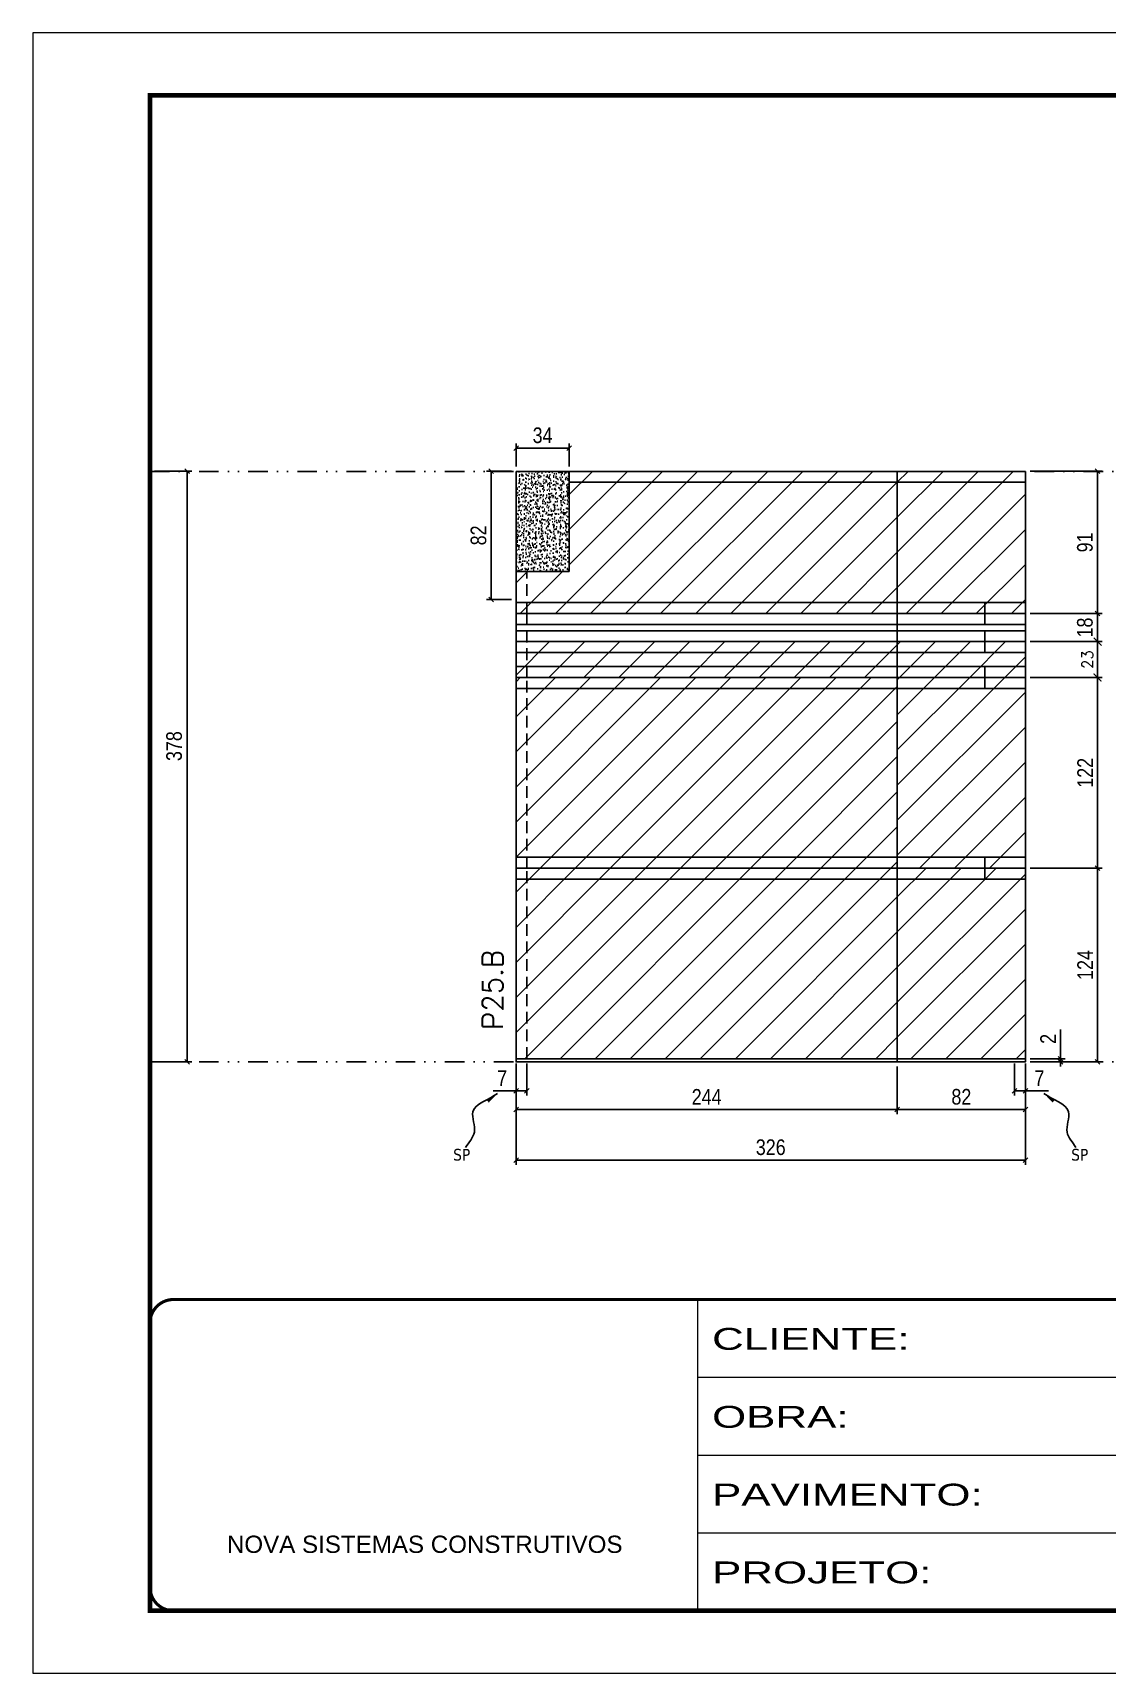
# Model space of a CAD drawing. Extents: x 2949 to 9203, y -16089 to 12527.
# Drawn here: x 4548 to 5235, y 9180 to 10230 of the extents above; entities that cross this region are included whole.
import ezdxf

# ---------------------------------------------------------------- set-up
doc = ezdxf.new("R2010")
doc.units = 0
for name, pattern in [('CONTINUO', [0]), ('DASHED', [0.75, 0.5, -0.25]), ('DIVIDE2', [0.625, 0.25, -0.125, 0, -0.125, 0, -0.125]), ('HIDDEN', [0.375, 0.25, -0.125])]:
    doc.linetypes.add(name, pattern=pattern)
for name, color, linetype in [('COTA', 241, 'Continuous'), ('cotas', 4, 'Continuous'), ('Nível', 160, 'Continuous'), ('Painéis', 200, 'Continuous'), ('SARR_2.2x7', 40, 'Continuous'), ('Sarrafo de Pressão', 42, 'HIDDEN'), ('texto', 7, 'Continuous')]:
    doc.layers.add(name, color=color, linetype=linetype)
for name, color, linetype, lineweight in [('Folhas', 255, 'Continuous', 9), ('Hachura', 251, 'Continuous', 9), ('SARRAFO DE PRESSAO', 251, 'DASHED', 9), ('Texto Seção', 7, 'Continuous', 15)]:
    doc.layers.add(name, color=color, linetype=linetype, lineweight=lineweight)
doc.styles.add('ARIAL', font='arial.ttf')
doc.styles.add('COTA TECNICA', font='techl___.ttf', dxfattribs={"height": 10})
doc.styles.add('COTA TECNICA-50', font='techl___.ttf', dxfattribs={"height": 10})
doc.styles.add('REGUA-120', font='ROMANS.shx', dxfattribs={"height": 15})
doc.styles.add('ROMANS', font='romans.shx')
doc.styles.get("Standard").update_dxf_attribs({"font": 'arial.ttf'})
doc.styles.add('Tecnologia', font='')
doc.styles.get('Tecnologia').set_extended_font_data('Forgotten Futurist')
doc.dimstyles.new('COTA PAINEL-50', dxfattribs={"dimtxt": 10, "dimasz": 3, "dimexe": 3, "dimexo": 3, "dimgap": 3, "dimtad": 1, "dimdec": 1, "dimzin": 12, "dimdsep": 46, "dimtxsty": 'COTA TECNICA-50', "dimblk1": 'OBLIQUE', "dimblk2": 'OBLIQUE', "dimsah": 1, "dimcen": 0.9, "dimclrd": 4, "dimclre": 4, "dimclrt": 240, "dimadec": 1, "dimazin": 3, "dimtfac": 1, "dimtdec": 1, "dimtmove": 0, "dimatfit": 3, "dimfxl": 1, "dimtolj": 1, "dimtzin": 12, "dimarcsym": 0})
doc.dimstyles.new('Cota Paínel', dxfattribs={"dimtxt": 7, "dimasz": 5, "dimexe": 3, "dimexo": 3, "dimgap": 3, "dimtad": 1, "dimdec": 1, "dimzin": 12, "dimdsep": 46, "dimtxsty": 'ROMANS', "dimblk": 'ARCHTICK', "dimcen": 0, "dimclrd": 4, "dimclre": 4, "dimclrt": 1, "dimadec": 1, "dimazin": 3, "dimtfac": 1, "dimtdec": 1, "dimtmove": 0, "dimatfit": 3, "dimldrblk": 'OBLIQUE', "dimfxl": 1, "dimtolj": 1, "dimtzin": 12, "dimarcsym": 0})
doc.dimstyles.new('PAINEL', dxfattribs={"dimtxt": 10, "dimasz": 3, "dimexe": 3, "dimexo": 3, "dimgap": 3, "dimtad": 1, "dimdec": 1, "dimzin": 12, "dimdsep": 46, "dimtxsty": 'COTA TECNICA', "dimblk1": 'OBLIQUE', "dimblk2": 'OBLIQUE', "dimsah": 1, "dimcen": 0.9, "dimclrd": 4, "dimclre": 4, "dimclrt": 240, "dimadec": 1, "dimazin": 3, "dimtfac": 1, "dimtdec": 1, "dimtmove": 0, "dimatfit": 3, "dimfxl": 1, "dimtolj": 1, "dimtzin": 12, "dimarcsym": 0})
doc.dimstyles.get("Standard").update_dxf_attribs({"dimtxt": 0.18, "dimasz": 0.18, "dimexe": 0.18, "dimexo": 0.0625, "dimgap": 0.09, "dimtad": 0, "dimtih": 1, "dimtoh": 1, "dimdec": 4, "dimzin": 0, "dimdsep": 46, "dimtxsty": 'Standard', "dimcen": 0.09, "dimadec": 0, "dimazin": 0, "dimtfac": 1, "dimtdec": 4, "dimtofl": 0, "dimtmove": 0, "dimatfit": 3, "dimfxl": 1, "dimtolj": 1, "dimtzin": 0, "dimarcsym": 0})
pattern_1 = [(45, (-126071.967, -22713.47), (-11.2253202, 11.2253202), [])]
pattern_2 = [(45, (-126071.967, -22672.47), (-11.2253202, 11.2253202), [])]

# ---------------------------------------------------------------- blocks, each defined once
blk = doc.blocks.new('9999999999')
at = {"color": 30, "linetype": 'CONTINUO'}
for p, q in [((98564.6, 34230.2), (98564.6, 34429.4)), ((98564.6, 34379.6), (99584, 34379.6)), ((98564.6, 34329.8), (99488, 34329.8)), ((98564.6, 34280), (99488, 34280))]:
    blk.add_line(p, q, dxfattribs=at)
at = {"color": 30, "linetype": 'CONTINUO', "const_width": 2}
blk.add_lwpolyline([(99584, 34230.2), (99584, 34414.4, 0.414214), (99569, 34429.4), (98229, 34429.4, 0.414214), (98214, 34414.4), (98214, 34245.2, 0.414214), (98229, 34230.2), (99584, 34230.2)], format="xyb", dxfattribs=at)
at = {"layer": 'Folhas'}
blk.add_lwpolyline([(98139, 34190.2), (99624, 34190.2), (99624, 35240.2), (98139, 35240.2)], close=True, dxfattribs=at)
at = {"layer": 'Folhas', "color": 30, "const_width": 3}
blk.add_lwpolyline([(98214, 34230.2), (99584, 34230.2), (99584, 35200.2), (98214, 35200.2)], close=True, dxfattribs=at)
at = {"color": 7, "linetype": 'Continuous', "ltscale": 5, "style": 'ARIAL'}
blk.add_text('NOVA SISTEMAS CONSTRUTIVOS', height=11.059, dxfattribs=at).set_placement((98263.2, 34267.2))
at = {"layer": 'Folhas', "color": 7, "style": 'Tecnologia', "width": 1.5}
for s, p in [('CLIENTE:', (98573.7, 34397.2)), ('OBRA:', (98573.7, 34347.3)), ('PAVIMENTO:', (98573.7, 34297.5)), ('PROJETO:', (98573.7, 34247.7))]:
    blk.add_text(s, height=14, dxfattribs=at).set_placement(p)
blk = doc.blocks.new('_Oblique')
at = {"color": 0, "linetype": 'ByBlock', "lineweight": -2}
blk.add_line((-0.5, -0.5), (0.5, 0.5), dxfattribs=at)
blk = doc.blocks.new('*D322')
at = {"layer": 'cotas', "color": 4, "linetype": 'ByBlock', "lineweight": -2, "transparency": 16777216}
for p, q in [((4625.5, 9948.9), (4649.3, 9948.9)), ((4646.3, 9948.9), (4646.3, 9570.9)), ((4625.5, 9570.9), (4649.3, 9570.9))]:
    blk.add_line(p, q, dxfattribs=at)
at = {"layer": 'Defpoints', "color": 0, "linetype": 'ByBlock', "transparency": 16777216}
for p in [(4622.5, 9948.9), (4622.5, 9570.9), (4646.3, 9570.9)]:
    blk.add_point(p, dxfattribs=at)
at = {"layer": 'cotas', "color": 4, "linetype": 'ByBlock', "lineweight": -2, "transparency": 16777216, "xscale": 3, "yscale": 3, "zscale": 3}
for p, rotation in [((4646.3, 9948.9), 90), ((4646.3, 9570.9), 270)]:
    blk.add_blockref('_Oblique', p, dxfattribs=dict(at, rotation=rotation))
at = {"layer": 'cotas', "color": 240, "linetype": 'ByBlock', "transparency": 16777216, "insert": (4638, 9773), "char_height": 10, "attachment_point": 5, "rotation": 90, "style": 'COTA TECNICA'}
blk.add_mtext('\\A1;378', dxfattribs=at)
blk = doc.blocks.new('*D286')
at = {"layer": 'COTA', "color": 4, "lineweight": -2, "transparency": 16777216}
for p, q in [((4856.8, 9569.9), (4856.8, 9505)), ((5182.8, 9569.9), (5182.8, 9505)), ((4856.8, 9508), (5182.8, 9508))]:
    blk.add_line(p, q, dxfattribs=at)
at = {"layer": 'Defpoints', "color": 0, "transparency": 16777216}
for p in [(4856.8, 9572.9), (5182.8, 9572.9), (5182.8, 9508)]:
    blk.add_point(p, dxfattribs=at)
at = {"layer": 'COTA', "color": 4, "lineweight": -2, "transparency": 16777216, "xscale": 3, "yscale": 3, "zscale": 3, "rotation": 180}
blk.add_blockref('_Oblique', (4856.8, 9508), dxfattribs=at)
at = {"layer": 'COTA', "color": 4, "lineweight": -2, "transparency": 16777216, "xscale": 3, "yscale": 3, "zscale": 3}
blk.add_blockref('_Oblique', (5182.8, 9508), dxfattribs=at)
at = {"layer": 'COTA', "color": 240, "transparency": 16777216, "insert": (5019.8, 9516.2), "char_height": 10, "attachment_point": 5, "style": 'COTA TECNICA'}
blk.add_mtext('\\A1;326', dxfattribs=at)
blk = doc.blocks.new('*D287')
at = {"layer": 'COTA', "color": 4, "lineweight": -2, "transparency": 16777216}
for p, q in [((4856.8, 9567.9), (4856.8, 9549.4)), ((4863.8, 9569.9), (4863.8, 9549.4)), ((4856.8, 9552.4), (4842.1, 9552.4)), ((4863.8, 9552.4), (4856.8, 9552.4))]:
    blk.add_line(p, q, dxfattribs=at)
at = {"layer": 'Defpoints', "color": 0, "transparency": 16777216}
for p in [(4856.8, 9570.9), (4863.8, 9572.9), (4856.8, 9552.4)]:
    blk.add_point(p, dxfattribs=at)
at = {"layer": 'COTA', "color": 4, "lineweight": -2, "transparency": 16777216, "xscale": 3, "yscale": 3, "zscale": 3, "rotation": 180}
blk.add_blockref('_Oblique', (4856.8, 9552.4), dxfattribs=at)
at = {"layer": 'COTA', "color": 4, "lineweight": -2, "transparency": 16777216, "xscale": 3, "yscale": 3, "zscale": 3}
blk.add_blockref('_Oblique', (4863.8, 9552.4), dxfattribs=at)
at = {"layer": 'COTA', "color": 240, "transparency": 16777216, "insert": (4847.9, 9560.4), "char_height": 10, "attachment_point": 5, "style": 'COTA TECNICA-50'}
blk.add_mtext('\\A1;7', dxfattribs=at)
blk = doc.blocks.new('*D288')
at = {"layer": 'COTA', "color": 4, "lineweight": -2, "transparency": 16777216}
for p, q in [((5175.8, 9569.9), (5175.8, 9549.4)), ((5182.8, 9567.9), (5182.8, 9549.4)), ((5175.8, 9552.4), (5182.8, 9552.4)), ((5182.8, 9552.4), (5197.5, 9552.4))]:
    blk.add_line(p, q, dxfattribs=at)
at = {"layer": 'Defpoints', "color": 0, "transparency": 16777216}
for p in [(5175.8, 9572.9), (5182.8, 9570.9), (5182.8, 9552.4)]:
    blk.add_point(p, dxfattribs=at)
at = {"layer": 'COTA', "color": 4, "lineweight": -2, "transparency": 16777216, "xscale": 3, "yscale": 3, "zscale": 3, "rotation": 180}
blk.add_blockref('_Oblique', (5175.8, 9552.4), dxfattribs=at)
at = {"layer": 'COTA', "color": 4, "lineweight": -2, "transparency": 16777216, "xscale": 3, "yscale": 3, "zscale": 3}
blk.add_blockref('_Oblique', (5182.8, 9552.4), dxfattribs=at)
at = {"layer": 'COTA', "color": 240, "transparency": 16777216, "insert": (5191.7, 9560.4), "char_height": 10, "attachment_point": 5, "style": 'COTA TECNICA-50'}
blk.add_mtext('\\A1;7', dxfattribs=at)
blk = doc.blocks.new('*D289')
at = {"layer": 'COTA', "color": 4, "lineweight": -2, "transparency": 16777216}
for p, q in [((5185.8, 9694.9), (5232, 9694.9)), ((5229, 9570.9), (5229, 9694.9)), ((5185.8, 9570.9), (5232, 9570.9))]:
    blk.add_line(p, q, dxfattribs=at)
at = {"layer": 'Defpoints', "color": 0, "transparency": 16777216}
for p in [(5182.8, 9694.9), (5229, 9694.9), (5182.8, 9570.9)]:
    blk.add_point(p, dxfattribs=at)
at = {"layer": 'COTA', "color": 4, "lineweight": -2, "transparency": 16777216, "xscale": 3, "yscale": 3, "zscale": 3}
for p, rotation in [((5229, 9694.9), 90), ((5229, 9570.9), 270)]:
    blk.add_blockref('_Oblique', p, dxfattribs=dict(at, rotation=rotation))
at = {"layer": 'COTA', "color": 240, "transparency": 16777216, "insert": (5221, 9632.9), "char_height": 10, "attachment_point": 5, "rotation": 90, "style": 'COTA TECNICA-50'}
blk.add_mtext('\\A1;124', dxfattribs=at)
blk = doc.blocks.new('*D290')
at = {"layer": 'COTA', "color": 4, "lineweight": -2, "transparency": 16777216}
for p, q in [((5205.3, 9572.9), (5205.3, 9591.7)), ((5185.8, 9572.9), (5208.3, 9572.9)), ((5185.8, 9570.9), (5208.3, 9570.9)), ((5205.3, 9570.9), (5205.3, 9572.9)), ((5205.3, 9570.9), (5205.3, 9567.9))]:
    blk.add_line(p, q, dxfattribs=at)
at = {"layer": 'Defpoints', "color": 0, "transparency": 16777216}
for p in [(5182.8, 9572.9), (5182.8, 9570.9), (5205.3, 9570.9)]:
    blk.add_point(p, dxfattribs=at)
at = {"layer": 'COTA', "color": 4, "lineweight": -2, "transparency": 16777216, "xscale": 3, "yscale": 3, "zscale": 3}
for p, rotation in [((5205.3, 9572.9), 270), ((5205.3, 9570.9), 90)]:
    blk.add_blockref('_Oblique', p, dxfattribs=dict(at, rotation=rotation))
at = {"layer": 'COTA', "color": 240, "transparency": 16777216, "insert": (5197.3, 9585.6), "char_height": 10, "attachment_point": 5, "rotation": 90, "style": 'COTA TECNICA-50'}
blk.add_mtext('\\A1;2', dxfattribs=at)
blk = doc.blocks.new('*D291')
at = {"layer": 'COTA', "color": 4, "linetype": 'ByBlock', "lineweight": -2, "transparency": 16777216}
for p, q in [((5185.8, 9816.9), (5232, 9816.9)), ((5229, 9694.9), (5229, 9816.9)), ((5185.8, 9694.9), (5232, 9694.9))]:
    blk.add_line(p, q, dxfattribs=at)
at = {"layer": 'Defpoints', "color": 0, "linetype": 'ByBlock', "transparency": 16777216}
for p in [(5182.8, 9816.9), (5229, 9816.9), (5182.8, 9694.9)]:
    blk.add_point(p, dxfattribs=at)
at = {"layer": 'COTA', "color": 4, "linetype": 'ByBlock', "lineweight": -2, "transparency": 16777216, "xscale": 3, "yscale": 3, "zscale": 3}
for p, rotation in [((5229, 9816.9), 90), ((5229, 9694.9), 270)]:
    blk.add_blockref('_Oblique', p, dxfattribs=dict(at, rotation=rotation))
at = {"layer": 'COTA', "color": 240, "linetype": 'ByBlock', "transparency": 16777216, "insert": (5221, 9755.9), "char_height": 10, "attachment_point": 5, "rotation": 90, "style": 'COTA TECNICA'}
blk.add_mtext('\\A1;122', dxfattribs=at)
blk = doc.blocks.new('*D318')
at = {"layer": 'COTA', "color": 4, "linetype": 'ByBlock', "lineweight": -2, "transparency": 16777216}
for p, q in [((5185.8, 9948.9), (5232, 9948.9)), ((5229, 9948.9), (5229, 9857.9)), ((5185.8, 9857.9), (5232, 9857.9))]:
    blk.add_line(p, q, dxfattribs=at)
at = {"layer": 'Defpoints', "color": 0, "linetype": 'ByBlock', "transparency": 16777216}
for p in [(5182.8, 9948.9), (5182.8, 9857.9), (5229, 9857.9)]:
    blk.add_point(p, dxfattribs=at)
at = {"layer": 'COTA', "color": 4, "linetype": 'ByBlock', "lineweight": -2, "transparency": 16777216, "xscale": 3, "yscale": 3, "zscale": 3}
for p, rotation in [((5229, 9948.9), 90), ((5229, 9857.9), 270)]:
    blk.add_blockref('_Oblique', p, dxfattribs=dict(at, rotation=rotation))
at = {"layer": 'COTA', "color": 240, "linetype": 'ByBlock', "transparency": 16777216, "insert": (5220.9, 9903.4), "char_height": 10, "attachment_point": 5, "rotation": 90, "style": 'COTA TECNICA'}
blk.add_mtext('\\A1;91', dxfattribs=at)
blk = doc.blocks.new('*D319')
at = {"layer": 'COTA', "color": 4, "linetype": 'ByBlock', "lineweight": -2, "transparency": 16777216}
for p, q in [((4856.8, 9567.9), (4856.8, 9537.4)), ((5100.8, 9567.9), (5100.8, 9537.4)), ((4856.8, 9540.4), (5100.8, 9540.4))]:
    blk.add_line(p, q, dxfattribs=at)
at = {"layer": 'Defpoints', "color": 0, "linetype": 'ByBlock', "transparency": 16777216}
for p in [(4856.8, 9570.9), (5100.8, 9570.9), (5100.8, 9540.4)]:
    blk.add_point(p, dxfattribs=at)
at = {"layer": 'COTA', "color": 4, "linetype": 'ByBlock', "lineweight": -2, "transparency": 16777216, "xscale": 3, "yscale": 3, "zscale": 3, "rotation": 180}
blk.add_blockref('_Oblique', (4856.8, 9540.4), dxfattribs=at)
at = {"layer": 'COTA', "color": 4, "linetype": 'ByBlock', "lineweight": -2, "transparency": 16777216, "xscale": 3, "yscale": 3, "zscale": 3}
blk.add_blockref('_Oblique', (5100.8, 9540.4), dxfattribs=at)
at = {"layer": 'COTA', "color": 240, "linetype": 'ByBlock', "transparency": 16777216, "insert": (4978.8, 9548.5), "char_height": 10, "attachment_point": 5, "style": 'COTA TECNICA'}
blk.add_mtext('\\A1;244', dxfattribs=at)
blk = doc.blocks.new('*D320')
at = {"layer": 'COTA', "color": 4, "linetype": 'ByBlock', "lineweight": -2, "transparency": 16777216}
for p, q in [((5100.8, 9567.9), (5100.8, 9537.4)), ((5182.8, 9567.9), (5182.8, 9537.4)), ((5100.8, 9540.4), (5182.8, 9540.4))]:
    blk.add_line(p, q, dxfattribs=at)
at = {"layer": 'Defpoints', "color": 0, "linetype": 'ByBlock', "transparency": 16777216}
for p in [(5100.8, 9570.9), (5182.8, 9570.9), (5182.8, 9540.4)]:
    blk.add_point(p, dxfattribs=at)
at = {"layer": 'COTA', "color": 4, "linetype": 'ByBlock', "lineweight": -2, "transparency": 16777216, "xscale": 3, "yscale": 3, "zscale": 3, "rotation": 180}
blk.add_blockref('_Oblique', (5100.8, 9540.4), dxfattribs=at)
at = {"layer": 'COTA', "color": 4, "linetype": 'ByBlock', "lineweight": -2, "transparency": 16777216, "xscale": 3, "yscale": 3, "zscale": 3}
blk.add_blockref('_Oblique', (5182.8, 9540.4), dxfattribs=at)
at = {"layer": 'COTA', "color": 240, "linetype": 'ByBlock', "transparency": 16777216, "insert": (5141.8, 9548.5), "char_height": 10, "attachment_point": 5, "style": 'COTA TECNICA'}
blk.add_mtext('\\A1;82', dxfattribs=at)
blk = doc.blocks.new('*D323')
at = {"layer": 'COTA', "color": 4, "linetype": 'ByBlock', "lineweight": -2, "transparency": 16777216}
for p, q in [((4853.8, 9948.9), (4837.9, 9948.9)), ((4840.9, 9866.9), (4840.9, 9948.9)), ((4853.8, 9866.9), (4837.9, 9866.9))]:
    blk.add_line(p, q, dxfattribs=at)
at = {"layer": 'Defpoints', "color": 0, "linetype": 'ByBlock', "transparency": 16777216}
for p in [(4840.9, 9948.9), (4856.8, 9948.9), (4856.8, 9866.9)]:
    blk.add_point(p, dxfattribs=at)
at = {"layer": 'COTA', "color": 4, "linetype": 'ByBlock', "lineweight": -2, "transparency": 16777216, "xscale": 3, "yscale": 3, "zscale": 3}
for p, rotation in [((4840.9, 9948.9), 90), ((4840.9, 9866.9), 270)]:
    blk.add_blockref('_Oblique', p, dxfattribs=dict(at, rotation=rotation))
at = {"layer": 'COTA', "color": 240, "linetype": 'ByBlock', "transparency": 16777216, "insert": (4832.8, 9907.9), "char_height": 10, "attachment_point": 5, "rotation": 90, "style": 'COTA TECNICA'}
blk.add_mtext('\\A1;82', dxfattribs=at)
blk = doc.blocks.new('*D324')
at = {"layer": 'COTA', "color": 4, "linetype": 'ByBlock', "lineweight": -2, "transparency": 16777216}
for p, q in [((4856.8, 9951.9), (4856.8, 9966.7)), ((4890.8, 9951.9), (4890.8, 9966.7)), ((4856.8, 9963.7), (4890.8, 9963.7))]:
    blk.add_line(p, q, dxfattribs=at)
at = {"layer": 'Defpoints', "color": 0, "linetype": 'ByBlock', "transparency": 16777216}
for p in [(4890.8, 9963.7), (4856.8, 9948.9), (4890.8, 9948.9)]:
    blk.add_point(p, dxfattribs=at)
at = {"layer": 'COTA', "color": 4, "linetype": 'ByBlock', "lineweight": -2, "transparency": 16777216, "xscale": 3, "yscale": 3, "zscale": 3, "rotation": 180}
blk.add_blockref('_Oblique', (4856.8, 9963.7), dxfattribs=at)
at = {"layer": 'COTA', "color": 4, "linetype": 'ByBlock', "lineweight": -2, "transparency": 16777216, "xscale": 3, "yscale": 3, "zscale": 3}
blk.add_blockref('_Oblique', (4890.8, 9963.7), dxfattribs=at)
at = {"layer": 'COTA', "color": 240, "linetype": 'ByBlock', "transparency": 16777216, "insert": (4873.8, 9971.9), "char_height": 10, "attachment_point": 5, "style": 'COTA TECNICA'}
blk.add_mtext('\\A1;34', dxfattribs=at)
blk = doc.blocks.new('_ArchTick')
at = {"color": 0, "linetype": 'ByBlock', "const_width": 0.15}
blk.add_lwpolyline([(-0.5, -0.5), (0.5, 0.5)], dxfattribs=at)
blk = doc.blocks.new('*D313')
at = {"layer": 'COTA', "color": 4, "lineweight": -2, "transparency": 16777216}
for p, q in [((5185.8, 9839.9), (5232, 9839.9)), ((5229, 9816.9), (5229, 9839.9)), ((5185.8, 9816.9), (5232, 9816.9))]:
    blk.add_line(p, q, dxfattribs=at)
at = {"layer": 'Defpoints', "color": 0, "transparency": 16777216}
for p in [(5182.8, 9839.9), (5229, 9839.9), (5182.8, 9816.9)]:
    blk.add_point(p, dxfattribs=at)
at = {"layer": 'COTA', "color": 4, "lineweight": -2, "transparency": 16777216, "xscale": 5, "yscale": 5, "zscale": 5}
for p, rotation in [((5229, 9839.9), 90), ((5229, 9816.9), 270)]:
    blk.add_blockref('_ArchTick', p, dxfattribs=dict(at, rotation=rotation))
at = {"layer": 'COTA', "color": 1, "transparency": 16777216, "insert": (5222.5, 9828.4), "char_height": 7, "attachment_point": 5, "rotation": 90, "style": 'ROMANS'}
blk.add_mtext('\\A1;23', dxfattribs=at)
blk = doc.blocks.new('*D2575')
at = {"layer": 'COTA', "color": 4, "lineweight": -2, "transparency": 16777216}
for p, q in [((5185.8, 9857.9), (5232, 9857.9)), ((5229, 9839.9), (5229, 9857.9)), ((5185.8, 9839.9), (5232, 9839.9))]:
    blk.add_line(p, q, dxfattribs=at)
at = {"layer": 'Defpoints', "color": 0, "transparency": 16777216}
for p in [(5182.8, 9857.9), (5229, 9857.9), (5182.8, 9839.9)]:
    blk.add_point(p, dxfattribs=at)
at = {"layer": 'COTA', "color": 4, "lineweight": -2, "transparency": 16777216, "xscale": 3, "yscale": 3, "zscale": 3}
for p, rotation in [((5229, 9857.9), 90), ((5229, 9839.9), 270)]:
    blk.add_blockref('_Oblique', p, dxfattribs=dict(at, rotation=rotation))
at = {"layer": 'COTA', "color": 240, "transparency": 16777216, "insert": (5220.9, 9848.9), "char_height": 10, "attachment_point": 5, "rotation": 90, "style": 'COTA TECNICA-50'}
blk.add_mtext('\\A1;18', dxfattribs=at)

msp = doc.modelspace()

# ---------------------------------------------------------------- hatches: boundary and pattern name
at = {"layer": 'COTA', "linetype": 'ByBlock'}
h = msp.add_hatch(dxfattribs=at)
h.set_pattern_fill('AR-CONC', color=256, scale=0.03)
h.set_pattern_definition([(50, (-126071.9665, -21563.8954), (5.46554007, -0.47817257), [0.5715, -6.2865]), (355, (-126071.9665, -21563.8954), (-1.05730264, 5.73170536), [0.4572, -5.02921753]), (100.4514447, (-126071.511, -21563.935), (4.40823741, 5.25353256), [0.48570026, -5.34270734]), (46.1842, (-126071.9665, -21562.3714), (8.13237123, -1.26126984), [0.85725, -9.42975]), (96.6355576, (-126071.289, -21562.4765), (7.122124, 7.42278374), [0.7285507, -8.01406824]), (351.184151, (-126071.9665, -21562.371), (7.122124, 7.42278374), [0.685799, -7.54379196]), (21, (-126071.2045, -21562.7524), (4.54843174, -3.06795595), [0.5715, -6.2865]), (326, (-126071.2045, -21562.7524), (1.85406085, 5.52563898), [0.4572, -5.0292]), (71.451445, (-126070.8255, -21563.008), (6.40249258, 2.45768307), [0.48570026, -5.34269813]), (37.5, (-126071.9665, -21563.8954), (0.092658098, 2.536651166), [0, -4.96824, 0, -5.1054, 0, -5.04825]), (7.5, (-126071.9665, -21563.8954), (2.004589875, 3.005417245), [0, -2.91084, 0, -4.85394, 0, -1.92405]), (327.5, (-126073.6658, -21563.8954), (4.067717855, -0.17186232), [0, -1.905, 0, -5.9436, 0, -7.8867]), (317.5, (-126074.4278, -21563.8954), (4.44387544, 0.76279473), [0, -2.4765, 0, -3.94716, 0, -5.6007])])
h.paths.add_polyline_path([(4890.8, 9948.87), (4856.8, 9948.87), (4856.8, 9884.87), (4890.8, 9884.87)])
at = {"layer": 'Hachura', "linetype": 'ByBlock'}
h = msp.add_hatch(dxfattribs=at)
h.set_pattern_fill('ANSI31', color=256, scale=5)
h.set_pattern_definition(pattern_2)
h.paths.add_polyline_path([(5100.8, 9948.87), (4890.8, 9948.87), (4890.8, 9884.87), (4856.8, 9884.87), (4856.8, 9857.87), (5100.8, 9857.87)])
h = msp.add_hatch(dxfattribs=at)
h.set_pattern_fill('ANSI31', color=256, scale=5)
h.set_pattern_definition(pattern_2)
h.paths.add_polyline_path([(5182.8, 9948.87), (5100.8, 9948.87), (5100.8, 9857.87), (5182.8, 9857.87)])
h = msp.add_hatch(dxfattribs=at)
h.set_pattern_fill('ANSI31', color=256, scale=5)
h.paths.add_polyline_path([(5100.8, 9839.87), (4856.8, 9839.87), (4856.8, 9816.87), (5100.8, 9816.87)])
h = msp.add_hatch(dxfattribs=at)
h.set_pattern_fill('ANSI31', color=256, scale=5)
h.paths.add_polyline_path([(5182.8, 9839.87), (5100.8, 9839.87), (5100.8, 9816.87), (5182.8, 9816.87)])
h = msp.add_hatch(dxfattribs=at)
h.set_pattern_fill('ANSI31', color=256, scale=5)
h.set_pattern_definition(pattern_1)
h.paths.add_polyline_path([(5100.8, 9816.87), (4856.8, 9816.87), (4856.8, 9694.87), (5100.8, 9694.87)])
h = msp.add_hatch(dxfattribs=at)
h.set_pattern_fill('ANSI31', color=256, scale=5)
h.paths.add_polyline_path([(5182.8, 9816.87), (5100.8, 9816.87), (5100.8, 9694.87), (5182.8, 9694.87)])
h = msp.add_hatch(dxfattribs=at)
h.set_pattern_fill('ANSI31', color=256, scale=5)
h.set_pattern_definition(pattern_1)
h.paths.add_polyline_path([(4856.8, 9694.87), (4856.8, 9572.87), (5100.8, 9572.87), (5100.8, 9694.87)])
h = msp.add_hatch(dxfattribs=at)
h.set_pattern_fill('ANSI31', color=256, scale=5)
h.set_pattern_definition(pattern_1)
h.paths.add_polyline_path([(5100.8, 9694.87), (5100.8, 9572.87), (5182.8, 9572.87), (5182.8, 9694.87)])

# ---------------------------------------------------------------- linework, layer by layer
at = {"layer": 'COTA', "linetype": 'ByBlock'}
for p, q in [((4856.8, 9884.87), (4856.8, 9948.87)), ((4856.8, 9948.87), (4890.8, 9948.87))]:
    msp.add_line(p, q, dxfattribs=at)
at = {"layer": 'Nível', "color": 4, "linetype": 'DIVIDE2', "ltscale": 50}
for p, q in [((4622.53, 9948.87), (5992.53, 9948.87)), ((4622.53, 9570.87), (5992.53, 9570.87))]:
    msp.add_line(p, q, dxfattribs=at)
at = {"layer": 'Painéis'}
for p, q in [((4890.8, 9948.87), (4890.8, 9884.87)), ((5182.8, 9694.87), (5182.8, 9948.87)), ((4856.8, 9884.87), (4856.8, 9694.87)), ((5182.8, 9857.87), (4856.8, 9857.87)), ((4856.8, 9857.87), (5182.8, 9857.87)), ((4856.8, 9839.87), (5182.8, 9839.87)), ((4856.8, 9816.87), (5182.8, 9816.87)), ((4856.8, 9694.87), (5182.8, 9694.87))]:
    msp.add_line(p, q, dxfattribs=at)
at = {"layer": 'Painéis', "linetype": 'ByBlock'}
for p, q in [((4890.8, 9948.87), (5182.8, 9948.87)), ((5100.8, 9948.87), (5100.8, 9570.87)), ((4856.8, 9884.87), (4890.8, 9884.87)), ((4856.8, 9694.87), (4856.8, 9572.87))]:
    msp.add_line(p, q, dxfattribs=at)
at = {"layer": 'Painéis'}
for points in [[(4856.8, 9572.87), (5182.8, 9572.87), (5182.8, 9694.87), (4856.8, 9694.87)], [(4856.8, 9572.87), (5182.8, 9572.87), (5182.8, 9570.87), (4856.8, 9570.87)]]:
    msp.add_lwpolyline(points, close=True, dxfattribs=at)
at = {"layer": 'SARR_2.2x7'}
for p, q in [((4890.8, 9941.87), (5182.8, 9941.87)), ((5156.8, 9864.87), (4856.8, 9864.87)), ((5182.8, 9864.87), (5156.8, 9864.87)), ((5156.8, 9857.87), (5156.8, 9864.87)), ((5156.8, 9850.87), (4856.8, 9850.87)), ((5156.8, 9850.87), (5156.8, 9857.87)), ((5182.8, 9850.87), (5156.8, 9850.87)), ((5156.8, 9846.87), (4856.8, 9846.87)), ((5182.8, 9846.87), (5156.8, 9846.87)), ((5156.8, 9839.87), (5156.8, 9846.87)), ((5156.8, 9832.87), (5156.8, 9839.87)), ((5156.8, 9832.87), (4856.8, 9832.87)), ((5182.8, 9832.87), (5156.8, 9832.87)), ((5156.8, 9823.87), (4856.8, 9823.87)), ((5182.8, 9823.87), (5156.8, 9823.87)), ((5156.8, 9816.87), (5156.8, 9823.87)), ((5156.8, 9809.87), (4856.8, 9809.87)), ((5156.8, 9809.87), (5156.8, 9816.87)), ((5182.8, 9809.87), (5156.8, 9809.87)), ((5156.8, 9701.87), (4856.8, 9701.87)), ((5182.8, 9701.87), (5156.8, 9701.87)), ((5156.8, 9694.87), (5156.8, 9701.87)), ((5156.8, 9687.87), (5156.8, 9694.87)), ((5156.8, 9687.87), (4856.8, 9687.87)), ((5182.8, 9687.87), (5156.8, 9687.87))]:
    msp.add_line(p, q, dxfattribs=at)
at = {"layer": 'Sarrafo de Pressão', "ltscale": 30}
for p, q in [((4863.8, 9857.87), (4863.8, 9884.87)), ((4863.8, 9857.87), (4863.8, 9839.87)), ((4863.8, 9816.87), (4863.8, 9839.87)), ((4863.8, 9694.87), (4863.8, 9816.87)), ((4863.8, 9572.87), (4863.8, 9694.87))]:
    msp.add_line(p, q, dxfattribs=at)

# ---------------------------------------------------------------- block references
at = {"layer": 'SARRAFO DE PRESSAO', "color": 6, "linetype": 'ByBlock'}
msp.add_blockref('9999999999', (-93591.44, -25010.62), dxfattribs=at)

# ---------------------------------------------------------------- texts
at = {"layer": 'texto', "color": 0, "char_height": 7.5, "attachment_point": 5}
for insert in [(4822.02, 9511.38), (5217.57, 9511.38)]:
    msp.add_mtext('{\\fTahoma|b0|i0|c0|p34;\\C4;SP}', dxfattribs=dict(at, insert=insert))
at = {"layer": 'Texto Seção', "insert": (4848.25, 9591.34), "char_height": 13, "width": 285.3299, "attachment_point": 7, "rotation": 90, "style": 'REGUA-120'}
msp.add_mtext('P25.B', dxfattribs=at)

# ---------------------------------------------------------------- dimensions: what is measured, and where the dimension line sits
at = {"layer": 'COTA', "linetype": 'ByBlock'}
for base, p1, p2, picture, middle in [((4890.8, 9963.7), (4856.8, 9948.87), (4890.8, 9948.87), '*D324', (4873.8, 9971.92)), ((5100.8, 9540.43), (4856.8, 9570.87), (5100.8, 9570.87), '*D319', (4978.8, 9548.51))]:
    dim = msp.add_linear_dim(base=base, p1=p1, p2=p2, dimstyle='PAINEL', dxfattribs=at)
    dim.commit()
    dim.dimension.update_dxf_attribs({"geometry": picture, "text_midpoint": middle})
for base, p1, p2, picture, middle in [((4840.94, 9948.87), (4856.8, 9866.87), (4856.8, 9948.87), '*D323', (4832.84, 9907.87)), ((5229.04, 9857.87), (5182.8, 9948.87), (5182.8, 9857.87), '*D318', (5220.95, 9903.37))]:
    dim = msp.add_linear_dim(base=base, p1=p1, p2=p2, angle=90, dimstyle='PAINEL', dxfattribs=at)
    dim.commit()
    dim.dimension.update_dxf_attribs({"geometry": picture, "text_midpoint": middle})
at = {"layer": 'COTA'}
for base, p1, p2, angle, dimstyle, picture, middle in [((5229.04, 9857.87), (5182.8, 9839.87), (5182.8, 9857.87), 90, 'COTA PAINEL-50', '*D2575', (5220.94, 9848.87)), ((5229.04, 9839.87), (5182.8, 9816.87), (5182.8, 9839.87), 90, 'Cota Paínel', '*D313', (5222.54, 9828.37)), ((5229.04, 9694.87), (5182.8, 9570.87), (5182.8, 9694.87), 90, 'COTA PAINEL-50', '*D289', (5220.96, 9632.87)), ((4856.8, 9552.36), (4863.8, 9572.87), (4856.8, 9570.87), 180, 'COTA PAINEL-50', '*D287', (4847.93, 9560.43))]:
    dim = msp.add_linear_dim(base=base, p1=p1, p2=p2, angle=angle, dimstyle=dimstyle, dxfattribs=at)
    dim.commit()
    dim.dimension.update_dxf_attribs({"geometry": picture, "text_midpoint": middle})
at = {"layer": 'COTA', "linetype": 'ByBlock'}
dim = msp.add_linear_dim(base=(5229.04, 9816.87), p1=(5182.8, 9694.87), p2=(5182.8, 9816.87), angle=90, dimstyle='PAINEL', override={"dimtmove": 1}, dxfattribs=at)
dim.commit()
dim.dimension.update_dxf_attribs({"geometry": '*D291', "text_midpoint": (5220.98, 9755.87)})
at = {"layer": 'COTA'}
dim = msp.add_linear_dim(base=(5205.32, 9570.87), p1=(5182.8, 9572.87), p2=(5182.8, 9570.87), angle=90, dimstyle='COTA PAINEL-50', dxfattribs=at)
dim.commit()
dim.dimension.update_dxf_attribs({"geometry": '*D290', "text_midpoint": (5205.32, 9585.61), "dimtype": 160})
dim = msp.add_linear_dim(base=(5182.8, 9508.01), p1=(4856.8, 9572.87), p2=(5182.8, 9572.87), dimstyle='PAINEL', override={"dimarcsym": 2}, dxfattribs=at)
dim.commit()
dim.dimension.update_dxf_attribs({"geometry": '*D286', "text_midpoint": (5019.8, 9516.23)})
at = {"layer": 'COTA', "linetype": 'ByBlock'}
dim = msp.add_linear_dim(base=(5182.8, 9540.43), p1=(5100.8, 9570.87), p2=(5182.8, 9570.87), dimstyle='PAINEL', override={"dimtmove": 1}, dxfattribs=at)
dim.commit()
dim.dimension.update_dxf_attribs({"geometry": '*D320', "text_midpoint": (5141.8, 9548.53)})
at = {"layer": 'COTA'}
dim = msp.add_linear_dim(base=(5182.8, 9552.36), p1=(5175.8, 9572.87), p2=(5182.8, 9570.87), dimstyle='COTA PAINEL-50', dxfattribs=at)
dim.commit()
dim.dimension.update_dxf_attribs({"geometry": '*D288', "text_midpoint": (5191.66, 9560.43)})
at = {"layer": 'cotas', "linetype": 'ByBlock'}
dim = msp.add_linear_dim(base=(4646.25, 9570.87), p1=(4622.53, 9948.87), p2=(4622.53, 9570.87), angle=90, dimstyle='PAINEL', dxfattribs=at)
dim.commit()
dim.dimension.update_dxf_attribs({"geometry": '*D322', "text_midpoint": (4646.25, 9773.02), "dimtype": 160})

# ---------------------------------------------------------------- leaders
at = {"layer": 'COTA', "path_type": 1}
for points in [[(4844.97, 9550.69), (4829.18, 9538.85), (4830.11, 9525.85), (4824.56, 9516.06)], [(5194.63, 9550.69), (5210.41, 9538.85), (5209.49, 9525.85), (5215.04, 9516.06)]]:
    msp.add_leader(points, dimstyle='Standard', override={"dimasz": 8}, dxfattribs=at)

doc.saveas('drawing.dxf')
